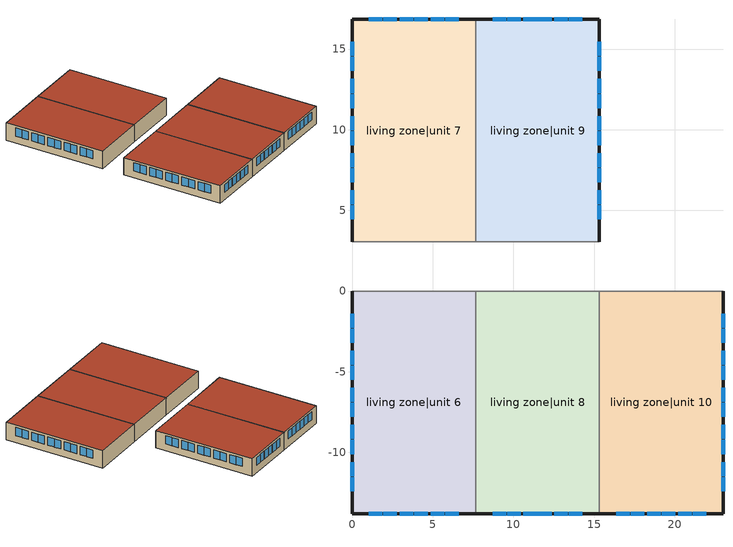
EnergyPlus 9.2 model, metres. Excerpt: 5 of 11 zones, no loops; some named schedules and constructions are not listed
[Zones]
living zone|unit 10
 floor to living zone|unit 5 (FloorFinUninsFin): 15.33,-13.8 15.33,0 22.99,0 22.99,-13.8 z2.44
 wall outside (WallExtInsFin): 15.33,-13.8 22.99,-13.8 22.99,0 z2.44:4.88
 wall adiabatic (WallIntFinUninsFin): 22.99,0 15.33,0 z2.44:4.88
 wall to living zone|unit 8 (WallIntFinUninsFin): 15.33,0 15.33,-13.8 z2.44:4.88
 window (WindowConstruction): 22.99,-12.4 22.99,-11.53 / 22.99,-2.27 22.99,-1.4 / 22.99,-11.47 22.99,-10.6 / 22.99,-10.1 22.99,-9.23 / 22.99,-9.17 22.99,-8.3 / 22.99,-7.8 22.99,-6.93 / 22.99,-6.87 22.99,-6 / 22.99,-5.5 22.99,-4.63 / 22.99,-4.57 22.99,-3.7 / 22.99,-3.2 22.99,-2.33 z3.41:4.57; 16.38,-13.8 17.21,-13.8 / 17.27,-13.8 18.11,-13.8 / 18.29,-13.8 19.13,-13.8 / 19.19,-13.8 20.03,-13.8 / 20.21,-13.8 21.05,-13.8 / 21.11,-13.8 21.94,-13.8 z3.46:4.57
 roof outside (RoofFinInsExt): 22.99,-13.8 22.99,0 15.33,0 15.33,-13.8 z4.88
living zone|unit 6
 floor to living zone (FloorFinUninsFin): 0,-13.8 0,0 7.66,0 7.66,-13.8 z2.44
 wall outside (WallExtInsFin): 0,0 0,-13.8 7.66,-13.8 z2.44:4.88
 wall adiabatic (WallIntFinUninsFin): 7.66,0 0,0 z2.44:4.88
 wall to living zone|unit 8 (WallIntFinUninsFin Reversed): 7.66,-13.8 7.66,0 z2.44:4.88
 window (WindowConstruction): 1.05,-13.8 1.89,-13.8 / 1.95,-13.8 2.78,-13.8 / 2.96,-13.8 3.8,-13.8 / 3.86,-13.8 4.7,-13.8 / 4.88,-13.8 5.72,-13.8 / 5.78,-13.8 6.62,-13.8 z3.46:4.57; 0,-1.4 0,-2.27 / 0,-11.53 0,-12.4 / 0,-2.33 0,-3.2 / 0,-3.7 0,-4.57 / 0,-4.63 0,-5.5 / 0,-6 0,-6.87 / 0,-6.93 0,-7.8 / 0,-8.3 0,-9.17 / 0,-9.23 0,-10.1 / 0,-10.6 0,-11.47 z3.41:4.57
 roof outside (RoofFinInsExt): 7.66,-13.8 7.66,0 0,0 0,-13.8 z4.88
living zone|unit 7
 floor to living zone|unit 2 (FloorFinUninsFin): 0,3.05 0,16.84 7.66,16.84 7.66,3.05 z2.44
 wall outside (WallExtInsFin): 7.66,16.84 0,16.84 0,3.05 z2.44:4.88
 wall to living zone|unit 9 (WallIntFinUninsFin Reversed): 7.66,3.05 7.66,16.84 z2.44:4.88
 wall adiabatic (WallIntFinUninsFin): 0,3.05 7.66,3.05 z2.44:4.88
 window (WindowConstruction): 0,15.44 0,14.57 / 0,5.32 0,4.45 / 0,14.51 0,13.64 / 0,13.15 0,12.28 / 0,12.21 0,11.34 / 0,10.85 0,9.98 / 0,9.92 0,9.04 / 0,8.55 0,7.68 / 0,7.62 0,6.75 / 0,6.25 0,5.38 z3.41:4.57; 6.62,16.84 5.78,16.84 / 5.72,16.84 4.88,16.84 / 4.7,16.84 3.86,16.84 / 3.8,16.84 2.96,16.84 / 2.78,16.84 1.95,16.84 / 1.89,16.84 1.05,16.84 z3.46:4.57
 roof outside (RoofFinInsExt): 7.66,3.05 7.66,16.84 0,16.84 0,3.05 z4.88
living zone|unit 8
 floor to living zone|unit 3 (FloorFinUninsFin): 7.66,-13.8 7.66,0 15.33,0 15.33,-13.8 z2.44
 wall outside (WallExtInsFin): 7.66,-13.8 15.33,-13.8 z2.44:4.88
 wall adiabatic (WallIntFinUninsFin): 15.33,0 7.66,0 z2.44:4.88
 window (WindowConstruction): 8.71,-13.8 9.55,-13.8 / 9.61,-13.8 10.45,-13.8 / 10.63,-13.8 11.47,-13.8 / 11.53,-13.8 12.36,-13.8 / 12.54,-13.8 13.38,-13.8 / 13.44,-13.8 14.28,-13.8 z3.46:4.57
 roof outside (RoofFinInsExt): 15.33,-13.8 15.33,0 7.66,0 7.66,-13.8 z4.88
living zone|unit 9
 floor to living zone|unit 4 (FloorFinUninsFin): 7.66,3.05 7.66,16.84 15.33,16.84 15.33,3.05 z2.44
 wall outside (WallExtInsFin): 15.33,3.05 15.33,16.84 7.66,16.84 z2.44:4.88
 wall adiabatic (WallIntFinUninsFin): 7.66,3.05 15.33,3.05 z2.44:4.88
 window (WindowConstruction): 14.28,16.84 13.44,16.84 / 13.38,16.84 12.54,16.84 / 12.36,16.84 11.53,16.84 / 11.47,16.84 10.63,16.84 / 10.45,16.84 9.61,16.84 / 9.55,16.84 8.71,16.84 z3.46:4.57; 15.33,4.45 15.33,5.32 / 15.33,14.57 15.33,15.44 / 15.33,5.38 15.33,6.25 / 15.33,6.75 15.33,7.62 / 15.33,7.68 15.33,8.55 / 15.33,9.04 15.33,9.92 / 15.33,9.98 15.33,10.85 / 15.33,11.34 15.33,12.21 / 15.33,12.28 15.33,13.15 / 15.33,13.64 15.33,14.51 z3.41:4.57
 roof outside (RoofFinInsExt): 15.33,3.05 15.33,16.84 7.66,16.84 7.66,3.05 z4.88
[Schedule:Week:Daily]
res mv_6 range exhaust schedule Week Rule - May27-Jun2: res mv_6 range exhaust schedule allday5, res mv_6 range exhaust schedule allday5, res mv_6 range exhaust schedule allday5, res mv_6 range exhaust schedule allday5, res mv_6 range exhaust schedule allday5, res mv_6 range exhaust schedule allday6, res mv_6 range exhaust schedule allday6, Schedule Day 102, res mv_6 range exhaust schedule summer design, res mv_6 range exhaust schedule winter design, Schedule Day 102, Schedule Day 102
res mv_6 range exhaust schedule Week Rule - Jun3-Jun30: res mv_6 range exhaust schedule allday6, res mv_6 range exhaust schedule allday6, res mv_6 range exhaust schedule allday6, res mv_6 range exhaust schedule allday6, res mv_6 range exhaust schedule allday6, res mv_6 range exhaust schedule allday6, res mv_6 range exhaust schedule allday6, Schedule Day 102, res mv_6 range exhaust schedule summer design, res mv_6 range exhaust schedule winter design, Schedule Day 102, Schedule Day 102
res mv_6 range exhaust schedule Week Rule - Jul1-Jul28: res mv_6 range exhaust schedule allday7, res mv_6 range exhaust schedule allday7, res mv_6 range exhaust schedule allday7, res mv_6 range exhaust schedule allday7, res mv_6 range exhaust schedule allday7, res mv_6 range exhaust schedule allday7, res mv_6 range exhaust schedule allday7, Schedule Day 102, res mv_6 range exhaust schedule summer design, res mv_6 range exhaust schedule winter design, Schedule Day 102, Schedule Day 102
res mv_6 range exhaust schedule Week Rule - Jul29-Aug4: res mv_6 range exhaust schedule allday7, res mv_6 range exhaust schedule allday7, res mv_6 range exhaust schedule allday7, res mv_6 range exhaust schedule allday8, res mv_6 range exhaust schedule allday8, res mv_6 range exhaust schedule allday8, res mv_6 range exhaust schedule allday8, Schedule Day 102, res mv_6 range exhaust schedule summer design, res mv_6 range exhaust schedule winter design, Schedule Day 102, Schedule Day 102
res mv_6 range exhaust schedule Week Rule - Aug5-Aug25: res mv_6 range exhaust schedule allday8, res mv_6 range exhaust schedule allday8, res mv_6 range exhaust schedule allday8, res mv_6 range exhaust schedule allday8, res mv_6 range exhaust schedule allday8, res mv_6 range exhaust schedule allday8, res mv_6 range exhaust schedule allday8, Schedule Day 102, res mv_6 range exhaust schedule summer design, res mv_6 range exhaust schedule winter design, Schedule Day 102, Schedule Day 102
res mv_6 range exhaust schedule Week Rule - Aug26-Sep1: res mv_6 range exhaust schedule allday8, res mv_6 range exhaust schedule allday8, res mv_6 range exhaust schedule allday8, res mv_6 range exhaust schedule allday8, res mv_6 range exhaust schedule allday8, res mv_6 range exhaust schedule allday8, res mv_6 range exhaust schedule allday9, Schedule Day 102, res mv_6 range exhaust schedule summer design, res mv_6 range exhaust schedule winter design, Schedule Day 102, Schedule Day 102
res mv_6 range exhaust schedule Week Rule - Sep2-Sep29: res mv_6 range exhaust schedule allday9, res mv_6 range exhaust schedule allday9, res mv_6 range exhaust schedule allday9, res mv_6 range exhaust schedule allday9, res mv_6 range exhaust schedule allday9, res mv_6 range exhaust schedule allday9, res mv_6 range exhaust schedule allday9, Schedule Day 102, res mv_6 range exhaust schedule summer design, res mv_6 range exhaust schedule winter design, Schedule Day 102, Schedule Day 102
res mv_6 range exhaust schedule Week Rule - Sep30-Oct6: res mv_6 range exhaust schedule allday9, res mv_6 range exhaust schedule allday10, res mv_6 range exhaust schedule allday10, res mv_6 range exhaust schedule allday10, res mv_6 range exhaust schedule allday10, res mv_6 range exhaust schedule allday10, res mv_6 range exhaust schedule allday10, Schedule Day 102, res mv_6 range exhaust schedule summer design, res mv_6 range exhaust schedule winter design, Schedule Day 102, Schedule Day 102
res mv_6 range exhaust schedule Week Rule - Oct7-Oct27: res mv_6 range exhaust schedule allday10, res mv_6 range exhaust schedule allday10, res mv_6 range exhaust schedule allday10, res mv_6 range exhaust schedule allday10, res mv_6 range exhaust schedule allday10, res mv_6 range exhaust schedule allday10, res mv_6 range exhaust schedule allday10, Schedule Day 102, res mv_6 range exhaust schedule summer design, res mv_6 range exhaust schedule winter design, Schedule Day 102, Schedule Day 102
res mv_6 range exhaust schedule Week Rule - Oct28-Nov3: res mv_6 range exhaust schedule allday10, res mv_6 range exhaust schedule allday10, res mv_6 range exhaust schedule allday10, res mv_6 range exhaust schedule allday10, res mv_6 range exhaust schedule allday11, res mv_6 range exhaust schedule allday11, res mv_6 range exhaust schedule allday11, Schedule Day 102, res mv_6 range exhaust schedule summer design, res mv_6 range exhaust schedule winter design, Schedule Day 102, Schedule Day 102
res mv_6 range exhaust schedule Week Rule - Nov4-Nov24: res mv_6 range exhaust schedule allday11, res mv_6 range exhaust schedule allday11, res mv_6 range exhaust schedule allday11, res mv_6 range exhaust schedule allday11, res mv_6 range exhaust schedule allday11, res mv_6 range exhaust schedule allday11, res mv_6 range exhaust schedule allday11, Schedule Day 102, res mv_6 range exhaust schedule summer design, res mv_6 range exhaust schedule winter design, Schedule Day 102, Schedule Day 102
res mv_6 range exhaust schedule Week Rule - Nov25-Dec1: res mv_6 range exhaust schedule allday11, res mv_6 range exhaust schedule allday11, res mv_6 range exhaust schedule allday11, res mv_6 range exhaust schedule allday11, res mv_6 range exhaust schedule allday11, res mv_6 range exhaust schedule allday11, res mv_6 range exhaust schedule allday12, Schedule Day 102, res mv_6 range exhaust schedule summer design, res mv_6 range exhaust schedule winter design, Schedule Day 102, Schedule Day 102
res mv_6 range exhaust schedule Week Rule - Dec2-Dec31: res mv_6 range exhaust schedule allday12, res mv_6 range exhaust schedule allday12, res mv_6 range exhaust schedule allday12, res mv_6 range exhaust schedule allday12, res mv_6 range exhaust schedule allday12, res mv_6 range exhaust schedule allday12, res mv_6 range exhaust schedule allday12, Schedule Day 102, res mv_6 range exhaust schedule summer design, res mv_6 range exhaust schedule winter design, Schedule Day 102, Schedule Day 102
res mv_7 bath exhaust schedule Week Rule - Jan1-Jan6: Schedule Day 109, res mv_7 bath exhaust schedule allday1, res mv_7 bath exhaust schedule allday1, res mv_7 bath exhaust schedule allday1, res mv_7 bath exhaust schedule allday1, res mv_7 bath exhaust schedule allday1, res mv_7 bath exhaust schedule allday1, Schedule Day 109, res mv_7 bath exhaust schedule summer design, res mv_7 bath exhaust schedule winter design, Schedule Day 109, Schedule Day 109
res mv_7 bath exhaust schedule Week Rule - Jan7-Jan27: res mv_7 bath exhaust schedule allday1, res mv_7 bath exhaust schedule allday1, res mv_7 bath exhaust schedule allday1, res mv_7 bath exhaust schedule allday1, res mv_7 bath exhaust schedule allday1, res mv_7 bath exhaust schedule allday1, res mv_7 bath exhaust schedule allday1, Schedule Day 109, res mv_7 bath exhaust schedule summer design, res mv_7 bath exhaust schedule winter design, Schedule Day 109, Schedule Day 109
res mv_7 bath exhaust schedule Week Rule - Jan28-Feb3: res mv_7 bath exhaust schedule allday1, res mv_7 bath exhaust schedule allday1, res mv_7 bath exhaust schedule allday1, res mv_7 bath exhaust schedule allday1, res mv_7 bath exhaust schedule allday2, res mv_7 bath exhaust schedule allday2, res mv_7 bath exhaust schedule allday2, Schedule Day 109, res mv_7 bath exhaust schedule summer design, res mv_7 bath exhaust schedule winter design, Schedule Day 109, Schedule Day 109
res mv_7 bath exhaust schedule Week Rule - Feb4-Feb24: res mv_7 bath exhaust schedule allday2, res mv_7 bath exhaust schedule allday2, res mv_7 bath exhaust schedule allday2, res mv_7 bath exhaust schedule allday2, res mv_7 bath exhaust schedule allday2, res mv_7 bath exhaust schedule allday2, res mv_7 bath exhaust schedule allday2, Schedule Day 109, res mv_7 bath exhaust schedule summer design, res mv_7 bath exhaust schedule winter design, Schedule Day 109, Schedule Day 109
res mv_7 bath exhaust schedule Week Rule - Feb25-Mar3: res mv_7 bath exhaust schedule allday2, res mv_7 bath exhaust schedule allday2, res mv_7 bath exhaust schedule allday2, res mv_7 bath exhaust schedule allday2, res mv_7 bath exhaust schedule allday3, res mv_7 bath exhaust schedule allday3, res mv_7 bath exhaust schedule allday3, Schedule Day 109, res mv_7 bath exhaust schedule summer design, res mv_7 bath exhaust schedule winter design, Schedule Day 109, Schedule Day 109
res mv_7 bath exhaust schedule Week Rule - Mar4-Mar31: res mv_7 bath exhaust schedule allday3, res mv_7 bath exhaust schedule allday3, res mv_7 bath exhaust schedule allday3, res mv_7 bath exhaust schedule allday3, res mv_7 bath exhaust schedule allday3, res mv_7 bath exhaust schedule allday3, res mv_7 bath exhaust schedule allday3, Schedule Day 109, res mv_7 bath exhaust schedule summer design, res mv_7 bath exhaust schedule winter design, Schedule Day 109, Schedule Day 109
res mv_7 bath exhaust schedule Week Rule - Apr1-Apr28: res mv_7 bath exhaust schedule allday4, res mv_7 bath exhaust schedule allday4, res mv_7 bath exhaust schedule allday4, res mv_7 bath exhaust schedule allday4, res mv_7 bath exhaust schedule allday4, res mv_7 bath exhaust schedule allday4, res mv_7 bath exhaust schedule allday4, Schedule Day 109, res mv_7 bath exhaust schedule summer design, res mv_7 bath exhaust schedule winter design, Schedule Day 109, Schedule Day 109
res mv_7 bath exhaust schedule Week Rule - Apr29-May5: res mv_7 bath exhaust schedule allday4, res mv_7 bath exhaust schedule allday4, res mv_7 bath exhaust schedule allday5, res mv_7 bath exhaust schedule allday5, res mv_7 bath exhaust schedule allday5, res mv_7 bath exhaust schedule allday5, res mv_7 bath exhaust schedule allday5, Schedule Day 109, res mv_7 bath exhaust schedule summer design, res mv_7 bath exhaust schedule winter design, Schedule Day 109, Schedule Day 109
res mv_7 bath exhaust schedule Week Rule - May6-May26: res mv_7 bath exhaust schedule allday5, res mv_7 bath exhaust schedule allday5, res mv_7 bath exhaust schedule allday5, res mv_7 bath exhaust schedule allday5, res mv_7 bath exhaust schedule allday5, res mv_7 bath exhaust schedule allday5, res mv_7 bath exhaust schedule allday5, Schedule Day 109, res mv_7 bath exhaust schedule summer design, res mv_7 bath exhaust schedule winter design, Schedule Day 109, Schedule Day 109
res mv_7 bath exhaust schedule Week Rule - May27-Jun2: res mv_7 bath exhaust schedule allday5, res mv_7 bath exhaust schedule allday5, res mv_7 bath exhaust schedule allday5, res mv_7 bath exhaust schedule allday5, res mv_7 bath exhaust schedule allday5, res mv_7 bath exhaust schedule allday6, res mv_7 bath exhaust schedule allday6, Schedule Day 109, res mv_7 bath exhaust schedule summer design, res mv_7 bath exhaust schedule winter design, Schedule Day 109, Schedule Day 109
res mv_7 bath exhaust schedule Week Rule - Jun3-Jun30: res mv_7 bath exhaust schedule allday6, res mv_7 bath exhaust schedule allday6, res mv_7 bath exhaust schedule allday6, res mv_7 bath exhaust schedule allday6, res mv_7 bath exhaust schedule allday6, res mv_7 bath exhaust schedule allday6, res mv_7 bath exhaust schedule allday6, Schedule Day 109, res mv_7 bath exhaust schedule summer design, res mv_7 bath exhaust schedule winter design, Schedule Day 109, Schedule Day 109
res mv_7 bath exhaust schedule Week Rule - Jul1-Jul28: res mv_7 bath exhaust schedule allday7, res mv_7 bath exhaust schedule allday7, res mv_7 bath exhaust schedule allday7, res mv_7 bath exhaust schedule allday7, res mv_7 bath exhaust schedule allday7, res mv_7 bath exhaust schedule allday7, res mv_7 bath exhaust schedule allday7, Schedule Day 109, res mv_7 bath exhaust schedule summer design, res mv_7 bath exhaust schedule winter design, Schedule Day 109, Schedule Day 109
res mv_7 bath exhaust schedule Week Rule - Jul29-Aug4: res mv_7 bath exhaust schedule allday7, res mv_7 bath exhaust schedule allday7, res mv_7 bath exhaust schedule allday7, res mv_7 bath exhaust schedule allday8, res mv_7 bath exhaust schedule allday8, res mv_7 bath exhaust schedule allday8, res mv_7 bath exhaust schedule allday8, Schedule Day 109, res mv_7 bath exhaust schedule summer design, res mv_7 bath exhaust schedule winter design, Schedule Day 109, Schedule Day 109
res mv_7 bath exhaust schedule Week Rule - Aug5-Aug25: res mv_7 bath exhaust schedule allday8, res mv_7 bath exhaust schedule allday8, res mv_7 bath exhaust schedule allday8, res mv_7 bath exhaust schedule allday8, res mv_7 bath exhaust schedule allday8, res mv_7 bath exhaust schedule allday8, res mv_7 bath exhaust schedule allday8, Schedule Day 109, res mv_7 bath exhaust schedule summer design, res mv_7 bath exhaust schedule winter design, Schedule Day 109, Schedule Day 109
res mv_7 bath exhaust schedule Week Rule - Aug26-Sep1: res mv_7 bath exhaust schedule allday8, res mv_7 bath exhaust schedule allday8, res mv_7 bath exhaust schedule allday8, res mv_7 bath exhaust schedule allday8, res mv_7 bath exhaust schedule allday8, res mv_7 bath exhaust schedule allday8, res mv_7 bath exhaust schedule allday9, Schedule Day 109, res mv_7 bath exhaust schedule summer design, res mv_7 bath exhaust schedule winter design, Schedule Day 109, Schedule Day 109
res mv_7 bath exhaust schedule Week Rule - Sep2-Sep29: res mv_7 bath exhaust schedule allday9, res mv_7 bath exhaust schedule allday9, res mv_7 bath exhaust schedule allday9, res mv_7 bath exhaust schedule allday9, res mv_7 bath exhaust schedule allday9, res mv_7 bath exhaust schedule allday9, res mv_7 bath exhaust schedule allday9, Schedule Day 109, res mv_7 bath exhaust schedule summer design, res mv_7 bath exhaust schedule winter design, Schedule Day 109, Schedule Day 109
res mv_7 bath exhaust schedule Week Rule - Sep30-Oct6: res mv_7 bath exhaust schedule allday9, res mv_7 bath exhaust schedule allday10, res mv_7 bath exhaust schedule allday10, res mv_7 bath exhaust schedule allday10, res mv_7 bath exhaust schedule allday10, res mv_7 bath exhaust schedule allday10, res mv_7 bath exhaust schedule allday10, Schedule Day 109, res mv_7 bath exhaust schedule summer design, res mv_7 bath exhaust schedule winter design, Schedule Day 109, Schedule Day 109
res mv_7 bath exhaust schedule Week Rule - Oct7-Oct27: res mv_7 bath exhaust schedule allday10, res mv_7 bath exhaust schedule allday10, res mv_7 bath exhaust schedule allday10, res mv_7 bath exhaust schedule allday10, res mv_7 bath exhaust schedule allday10, res mv_7 bath exhaust schedule allday10, res mv_7 bath exhaust schedule allday10, Schedule Day 109, res mv_7 bath exhaust schedule summer design, res mv_7 bath exhaust schedule winter design, Schedule Day 109, Schedule Day 109
res mv_7 bath exhaust schedule Week Rule - Oct28-Nov3: res mv_7 bath exhaust schedule allday10, res mv_7 bath exhaust schedule allday10, res mv_7 bath exhaust schedule allday10, res mv_7 bath exhaust schedule allday10, res mv_7 bath exhaust schedule allday11, res mv_7 bath exhaust schedule allday11, res mv_7 bath exhaust schedule allday11, Schedule Day 109, res mv_7 bath exhaust schedule summer design, res mv_7 bath exhaust schedule winter design, Schedule Day 109, Schedule Day 109
res mv_7 bath exhaust schedule Week Rule - Nov4-Nov24: res mv_7 bath exhaust schedule allday11, res mv_7 bath exhaust schedule allday11, res mv_7 bath exhaust schedule allday11, res mv_7 bath exhaust schedule allday11, res mv_7 bath exhaust schedule allday11, res mv_7 bath exhaust schedule allday11, res mv_7 bath exhaust schedule allday11, Schedule Day 109, res mv_7 bath exhaust schedule summer design, res mv_7 bath exhaust schedule winter design, Schedule Day 109, Schedule Day 109
res mv_7 bath exhaust schedule Week Rule - Nov25-Dec1: res mv_7 bath exhaust schedule allday11, res mv_7 bath exhaust schedule allday11, res mv_7 bath exhaust schedule allday11, res mv_7 bath exhaust schedule allday11, res mv_7 bath exhaust schedule allday11, res mv_7 bath exhaust schedule allday11, res mv_7 bath exhaust schedule allday12, Schedule Day 109, res mv_7 bath exhaust schedule summer design, res mv_7 bath exhaust schedule winter design, Schedule Day 109, Schedule Day 109
res mv_7 bath exhaust schedule Week Rule - Dec2-Dec31: res mv_7 bath exhaust schedule allday12, res mv_7 bath exhaust schedule allday12, res mv_7 bath exhaust schedule allday12, res mv_7 bath exhaust schedule allday12, res mv_7 bath exhaust schedule allday12, res mv_7 bath exhaust schedule allday12, res mv_7 bath exhaust schedule allday12, Schedule Day 109, res mv_7 bath exhaust schedule summer design, res mv_7 bath exhaust schedule winter design, Schedule Day 109, Schedule Day 109
res mv_7 range exhaust schedule Week Rule - Jan1-Jan6: Schedule Day 108, res mv_7 range exhaust schedule allday1, res mv_7 range exhaust schedule allday1, res mv_7 range exhaust schedule allday1, res mv_7 range exhaust schedule allday1, res mv_7 range exhaust schedule allday1, res mv_7 range exhaust schedule allday1, Schedule Day 108, res mv_7 range exhaust schedule summer design, res mv_7 range exhaust schedule winter design, Schedule Day 108, Schedule Day 108
res mv_7 range exhaust schedule Week Rule - Jan7-Jan27: res mv_7 range exhaust schedule allday1, res mv_7 range exhaust schedule allday1, res mv_7 range exhaust schedule allday1, res mv_7 range exhaust schedule allday1, res mv_7 range exhaust schedule allday1, res mv_7 range exhaust schedule allday1, res mv_7 range exhaust schedule allday1, Schedule Day 108, res mv_7 range exhaust schedule summer design, res mv_7 range exhaust schedule winter design, Schedule Day 108, Schedule Day 108
res mv_7 range exhaust schedule Week Rule - Jan28-Feb3: res mv_7 range exhaust schedule allday1, res mv_7 range exhaust schedule allday1, res mv_7 range exhaust schedule allday1, res mv_7 range exhaust schedule allday1, res mv_7 range exhaust schedule allday2, res mv_7 range exhaust schedule allday2, res mv_7 range exhaust schedule allday2, Schedule Day 108, res mv_7 range exhaust schedule summer design, res mv_7 range exhaust schedule winter design, Schedule Day 108, Schedule Day 108
res mv_7 range exhaust schedule Week Rule - Feb4-Feb24: res mv_7 range exhaust schedule allday2, res mv_7 range exhaust schedule allday2, res mv_7 range exhaust schedule allday2, res mv_7 range exhaust schedule allday2, res mv_7 range exhaust schedule allday2, res mv_7 range exhaust schedule allday2, res mv_7 range exhaust schedule allday2, Schedule Day 108, res mv_7 range exhaust schedule summer design, res mv_7 range exhaust schedule winter design, Schedule Day 108, Schedule Day 108
res mv_7 range exhaust schedule Week Rule - Feb25-Mar3: res mv_7 range exhaust schedule allday2, res mv_7 range exhaust schedule allday2, res mv_7 range exhaust schedule allday2, res mv_7 range exhaust schedule allday2, res mv_7 range exhaust schedule allday3, res mv_7 range exhaust schedule allday3, res mv_7 range exhaust schedule allday3, Schedule Day 108, res mv_7 range exhaust schedule summer design, res mv_7 range exhaust schedule winter design, Schedule Day 108, Schedule Day 108
res mv_7 range exhaust schedule Week Rule - Mar4-Mar31: res mv_7 range exhaust schedule allday3, res mv_7 range exhaust schedule allday3, res mv_7 range exhaust schedule allday3, res mv_7 range exhaust schedule allday3, res mv_7 range exhaust schedule allday3, res mv_7 range exhaust schedule allday3, res mv_7 range exhaust schedule allday3, Schedule Day 108, res mv_7 range exhaust schedule summer design, res mv_7 range exhaust schedule winter design, Schedule Day 108, Schedule Day 108
res mv_7 range exhaust schedule Week Rule - Apr1-Apr28: res mv_7 range exhaust schedule allday4, res mv_7 range exhaust schedule allday4, res mv_7 range exhaust schedule allday4, res mv_7 range exhaust schedule allday4, res mv_7 range exhaust schedule allday4, res mv_7 range exhaust schedule allday4, res mv_7 range exhaust schedule allday4, Schedule Day 108, res mv_7 range exhaust schedule summer design, res mv_7 range exhaust schedule winter design, Schedule Day 108, Schedule Day 108
res mv_7 range exhaust schedule Week Rule - Apr29-May5: res mv_7 range exhaust schedule allday4, res mv_7 range exhaust schedule allday4, res mv_7 range exhaust schedule allday5, res mv_7 range exhaust schedule allday5, res mv_7 range exhaust schedule allday5, res mv_7 range exhaust schedule allday5, res mv_7 range exhaust schedule allday5, Schedule Day 108, res mv_7 range exhaust schedule summer design, res mv_7 range exhaust schedule winter design, Schedule Day 108, Schedule Day 108
res mv_7 range exhaust schedule Week Rule - May6-May26: res mv_7 range exhaust schedule allday5, res mv_7 range exhaust schedule allday5, res mv_7 range exhaust schedule allday5, res mv_7 range exhaust schedule allday5, res mv_7 range exhaust schedule allday5, res mv_7 range exhaust schedule allday5, res mv_7 range exhaust schedule allday5, Schedule Day 108, res mv_7 range exhaust schedule summer design, res mv_7 range exhaust schedule winter design, Schedule Day 108, Schedule Day 108
res mv_7 range exhaust schedule Week Rule - May27-Jun2: res mv_7 range exhaust schedule allday5, res mv_7 range exhaust schedule allday5, res mv_7 range exhaust schedule allday5, res mv_7 range exhaust schedule allday5, res mv_7 range exhaust schedule allday5, res mv_7 range exhaust schedule allday6, res mv_7 range exhaust schedule allday6, Schedule Day 108, res mv_7 range exhaust schedule summer design, res mv_7 range exhaust schedule winter design, Schedule Day 108, Schedule Day 108
res mv_7 range exhaust schedule Week Rule - Jun3-Jun30: res mv_7 range exhaust schedule allday6, res mv_7 range exhaust schedule allday6, res mv_7 range exhaust schedule allday6, res mv_7 range exhaust schedule allday6, res mv_7 range exhaust schedule allday6, res mv_7 range exhaust schedule allday6, res mv_7 range exhaust schedule allday6, Schedule Day 108, res mv_7 range exhaust schedule summer design, res mv_7 range exhaust schedule winter design, Schedule Day 108, Schedule Day 108
res mv_7 range exhaust schedule Week Rule - Jul1-Jul28: res mv_7 range exhaust schedule allday7, res mv_7 range exhaust schedule allday7, res mv_7 range exhaust schedule allday7, res mv_7 range exhaust schedule allday7, res mv_7 range exhaust schedule allday7, res mv_7 range exhaust schedule allday7, res mv_7 range exhaust schedule allday7, Schedule Day 108, res mv_7 range exhaust schedule summer design, res mv_7 range exhaust schedule winter design, Schedule Day 108, Schedule Day 108
res mv_7 range exhaust schedule Week Rule - Jul29-Aug4: res mv_7 range exhaust schedule allday7, res mv_7 range exhaust schedule allday7, res mv_7 range exhaust schedule allday7, res mv_7 range exhaust schedule allday8, res mv_7 range exhaust schedule allday8, res mv_7 range exhaust schedule allday8, res mv_7 range exhaust schedule allday8, Schedule Day 108, res mv_7 range exhaust schedule summer design, res mv_7 range exhaust schedule winter design, Schedule Day 108, Schedule Day 108
res mv_7 range exhaust schedule Week Rule - Aug5-Aug25: res mv_7 range exhaust schedule allday8, res mv_7 range exhaust schedule allday8, res mv_7 range exhaust schedule allday8, res mv_7 range exhaust schedule allday8, res mv_7 range exhaust schedule allday8, res mv_7 range exhaust schedule allday8, res mv_7 range exhaust schedule allday8, Schedule Day 108, res mv_7 range exhaust schedule summer design, res mv_7 range exhaust schedule winter design, Schedule Day 108, Schedule Day 108
res mv_7 range exhaust schedule Week Rule - Aug26-Sep1: res mv_7 range exhaust schedule allday8, res mv_7 range exhaust schedule allday8, res mv_7 range exhaust schedule allday8, res mv_7 range exhaust schedule allday8, res mv_7 range exhaust schedule allday8, res mv_7 range exhaust schedule allday8, res mv_7 range exhaust schedule allday9, Schedule Day 108, res mv_7 range exhaust schedule summer design, res mv_7 range exhaust schedule winter design, Schedule Day 108, Schedule Day 108
res mv_7 range exhaust schedule Week Rule - Sep2-Sep29: res mv_7 range exhaust schedule allday9, res mv_7 range exhaust schedule allday9, res mv_7 range exhaust schedule allday9, res mv_7 range exhaust schedule allday9, res mv_7 range exhaust schedule allday9, res mv_7 range exhaust schedule allday9, res mv_7 range exhaust schedule allday9, Schedule Day 108, res mv_7 range exhaust schedule summer design, res mv_7 range exhaust schedule winter design, Schedule Day 108, Schedule Day 108
res mv_7 range exhaust schedule Week Rule - Sep30-Oct6: res mv_7 range exhaust schedule allday9, res mv_7 range exhaust schedule allday10, res mv_7 range exhaust schedule allday10, res mv_7 range exhaust schedule allday10, res mv_7 range exhaust schedule allday10, res mv_7 range exhaust schedule allday10, res mv_7 range exhaust schedule allday10, Schedule Day 108, res mv_7 range exhaust schedule summer design, res mv_7 range exhaust schedule winter design, Schedule Day 108, Schedule Day 108
res mv_7 range exhaust schedule Week Rule - Oct7-Oct27: res mv_7 range exhaust schedule allday10, res mv_7 range exhaust schedule allday10, res mv_7 range exhaust schedule allday10, res mv_7 range exhaust schedule allday10, res mv_7 range exhaust schedule allday10, res mv_7 range exhaust schedule allday10, res mv_7 range exhaust schedule allday10, Schedule Day 108, res mv_7 range exhaust schedule summer design, res mv_7 range exhaust schedule winter design, Schedule Day 108, Schedule Day 108
res mv_7 range exhaust schedule Week Rule - Oct28-Nov3: res mv_7 range exhaust schedule allday10, res mv_7 range exhaust schedule allday10, res mv_7 range exhaust schedule allday10, res mv_7 range exhaust schedule allday10, res mv_7 range exhaust schedule allday11, res mv_7 range exhaust schedule allday11, res mv_7 range exhaust schedule allday11, Schedule Day 108, res mv_7 range exhaust schedule summer design, res mv_7 range exhaust schedule winter design, Schedule Day 108, Schedule Day 108
res mv_7 range exhaust schedule Week Rule - Nov4-Nov24: res mv_7 range exhaust schedule allday11, res mv_7 range exhaust schedule allday11, res mv_7 range exhaust schedule allday11, res mv_7 range exhaust schedule allday11, res mv_7 range exhaust schedule allday11, res mv_7 range exhaust schedule allday11, res mv_7 range exhaust schedule allday11, Schedule Day 108, res mv_7 range exhaust schedule summer design, res mv_7 range exhaust schedule winter design, Schedule Day 108, Schedule Day 108
res mv_7 range exhaust schedule Week Rule - Nov25-Dec1: res mv_7 range exhaust schedule allday11, res mv_7 range exhaust schedule allday11, res mv_7 range exhaust schedule allday11, res mv_7 range exhaust schedule allday11, res mv_7 range exhaust schedule allday11, res mv_7 range exhaust schedule allday11, res mv_7 range exhaust schedule allday12, Schedule Day 108, res mv_7 range exhaust schedule summer design, res mv_7 range exhaust schedule winter design, Schedule Day 108, Schedule Day 108
res mv_7 range exhaust schedule Week Rule - Dec2-Dec31: res mv_7 range exhaust schedule allday12, res mv_7 range exhaust schedule allday12, res mv_7 range exhaust schedule allday12, res mv_7 range exhaust schedule allday12, res mv_7 range exhaust schedule allday12, res mv_7 range exhaust schedule allday12, res mv_7 range exhaust schedule allday12, Schedule Day 108, res mv_7 range exhaust schedule summer design, res mv_7 range exhaust schedule winter design, Schedule Day 108, Schedule Day 108
res mv_8 bath exhaust schedule Week Rule - Jan1-Jan6: Schedule Day 115, res mv_8 bath exhaust schedule allday1, res mv_8 bath exhaust schedule allday1, res mv_8 bath exhaust schedule allday1, res mv_8 bath exhaust schedule allday1, res mv_8 bath exhaust schedule allday1, res mv_8 bath exhaust schedule allday1, Schedule Day 115, res mv_8 bath exhaust schedule summer design, res mv_8 bath exhaust schedule winter design, Schedule Day 115, Schedule Day 115
res mv_8 bath exhaust schedule Week Rule - Jan7-Jan27: res mv_8 bath exhaust schedule allday1, res mv_8 bath exhaust schedule allday1, res mv_8 bath exhaust schedule allday1, res mv_8 bath exhaust schedule allday1, res mv_8 bath exhaust schedule allday1, res mv_8 bath exhaust schedule allday1, res mv_8 bath exhaust schedule allday1, Schedule Day 115, res mv_8 bath exhaust schedule summer design, res mv_8 bath exhaust schedule winter design, Schedule Day 115, Schedule Day 115
res mv_8 bath exhaust schedule Week Rule - Jan28-Feb3: res mv_8 bath exhaust schedule allday1, res mv_8 bath exhaust schedule allday1, res mv_8 bath exhaust schedule allday1, res mv_8 bath exhaust schedule allday1, res mv_8 bath exhaust schedule allday2, res mv_8 bath exhaust schedule allday2, res mv_8 bath exhaust schedule allday2, Schedule Day 115, res mv_8 bath exhaust schedule summer design, res mv_8 bath exhaust schedule winter design, Schedule Day 115, Schedule Day 115
res mv_8 bath exhaust schedule Week Rule - Feb4-Feb24: res mv_8 bath exhaust schedule allday2, res mv_8 bath exhaust schedule allday2, res mv_8 bath exhaust schedule allday2, res mv_8 bath exhaust schedule allday2, res mv_8 bath exhaust schedule allday2, res mv_8 bath exhaust schedule allday2, res mv_8 bath exhaust schedule allday2, Schedule Day 115, res mv_8 bath exhaust schedule summer design, res mv_8 bath exhaust schedule winter design, Schedule Day 115, Schedule Day 115
res mv_8 bath exhaust schedule Week Rule - Feb25-Mar3: res mv_8 bath exhaust schedule allday2, res mv_8 bath exhaust schedule allday2, res mv_8 bath exhaust schedule allday2, res mv_8 bath exhaust schedule allday2, res mv_8 bath exhaust schedule allday3, res mv_8 bath exhaust schedule allday3, res mv_8 bath exhaust schedule allday3, Schedule Day 115, res mv_8 bath exhaust schedule summer design, res mv_8 bath exhaust schedule winter design, Schedule Day 115, Schedule Day 115
res mv_8 bath exhaust schedule Week Rule - Mar4-Mar31: res mv_8 bath exhaust schedule allday3, res mv_8 bath exhaust schedule allday3, res mv_8 bath exhaust schedule allday3, res mv_8 bath exhaust schedule allday3, res mv_8 bath exhaust schedule allday3, res mv_8 bath exhaust schedule allday3, res mv_8 bath exhaust schedule allday3, Schedule Day 115, res mv_8 bath exhaust schedule summer design, res mv_8 bath exhaust schedule winter design, Schedule Day 115, Schedule Day 115
res mv_8 bath exhaust schedule Week Rule - Apr1-Apr28: res mv_8 bath exhaust schedule allday4, res mv_8 bath exhaust schedule allday4, res mv_8 bath exhaust schedule allday4, res mv_8 bath exhaust schedule allday4, res mv_8 bath exhaust schedule allday4, res mv_8 bath exhaust schedule allday4, res mv_8 bath exhaust schedule allday4, Schedule Day 115, res mv_8 bath exhaust schedule summer design, res mv_8 bath exhaust schedule winter design, Schedule Day 115, Schedule Day 115
res mv_8 bath exhaust schedule Week Rule - Apr29-May5: res mv_8 bath exhaust schedule allday4, res mv_8 bath exhaust schedule allday4, res mv_8 bath exhaust schedule allday5, res mv_8 bath exhaust schedule allday5, res mv_8 bath exhaust schedule allday5, res mv_8 bath exhaust schedule allday5, res mv_8 bath exhaust schedule allday5, Schedule Day 115, res mv_8 bath exhaust schedule summer design, res mv_8 bath exhaust schedule winter design, Schedule Day 115, Schedule Day 115
res mv_8 bath exhaust schedule Week Rule - May6-May26: res mv_8 bath exhaust schedule allday5, res mv_8 bath exhaust schedule allday5, res mv_8 bath exhaust schedule allday5, res mv_8 bath exhaust schedule allday5, res mv_8 bath exhaust schedule allday5, res mv_8 bath exhaust schedule allday5, res mv_8 bath exhaust schedule allday5, Schedule Day 115, res mv_8 bath exhaust schedule summer design, res mv_8 bath exhaust schedule winter design, Schedule Day 115, Schedule Day 115
res mv_8 bath exhaust schedule Week Rule - May27-Jun2: res mv_8 bath exhaust schedule allday5, res mv_8 bath exhaust schedule allday5, res mv_8 bath exhaust schedule allday5, res mv_8 bath exhaust schedule allday5, res mv_8 bath exhaust schedule allday5, res mv_8 bath exhaust schedule allday6, res mv_8 bath exhaust schedule allday6, Schedule Day 115, res mv_8 bath exhaust schedule summer design, res mv_8 bath exhaust schedule winter design, Schedule Day 115, Schedule Day 115
res mv_8 bath exhaust schedule Week Rule - Jun3-Jun30: res mv_8 bath exhaust schedule allday6, res mv_8 bath exhaust schedule allday6, res mv_8 bath exhaust schedule allday6, res mv_8 bath exhaust schedule allday6, res mv_8 bath exhaust schedule allday6, res mv_8 bath exhaust schedule allday6, res mv_8 bath exhaust schedule allday6, Schedule Day 115, res mv_8 bath exhaust schedule summer design, res mv_8 bath exhaust schedule winter design, Schedule Day 115, Schedule Day 115
res mv_8 bath exhaust schedule Week Rule - Jul1-Jul28: res mv_8 bath exhaust schedule allday7, res mv_8 bath exhaust schedule allday7, res mv_8 bath exhaust schedule allday7, res mv_8 bath exhaust schedule allday7, res mv_8 bath exhaust schedule allday7, res mv_8 bath exhaust schedule allday7, res mv_8 bath exhaust schedule allday7, Schedule Day 115, res mv_8 bath exhaust schedule summer design, res mv_8 bath exhaust schedule winter design, Schedule Day 115, Schedule Day 115
res mv_8 bath exhaust schedule Week Rule - Jul29-Aug4: res mv_8 bath exhaust schedule allday7, res mv_8 bath exhaust schedule allday7, res mv_8 bath exhaust schedule allday7, res mv_8 bath exhaust schedule allday8, res mv_8 bath exhaust schedule allday8, res mv_8 bath exhaust schedule allday8, res mv_8 bath exhaust schedule allday8, Schedule Day 115, res mv_8 bath exhaust schedule summer design, res mv_8 bath exhaust schedule winter design, Schedule Day 115, Schedule Day 115
res mv_8 bath exhaust schedule Week Rule - Aug5-Aug25: res mv_8 bath exhaust schedule allday8, res mv_8 bath exhaust schedule allday8, res mv_8 bath exhaust schedule allday8, res mv_8 bath exhaust schedule allday8, res mv_8 bath exhaust schedule allday8, res mv_8 bath exhaust schedule allday8, res mv_8 bath exhaust schedule allday8, Schedule Day 115, res mv_8 bath exhaust schedule summer design, res mv_8 bath exhaust schedule winter design, Schedule Day 115, Schedule Day 115
res mv_8 bath exhaust schedule Week Rule - Aug26-Sep1: res mv_8 bath exhaust schedule allday8, res mv_8 bath exhaust schedule allday8, res mv_8 bath exhaust schedule allday8, res mv_8 bath exhaust schedule allday8, res mv_8 bath exhaust schedule allday8, res mv_8 bath exhaust schedule allday8, res mv_8 bath exhaust schedule allday9, Schedule Day 115, res mv_8 bath exhaust schedule summer design, res mv_8 bath exhaust schedule winter design, Schedule Day 115, Schedule Day 115
res mv_8 bath exhaust schedule Week Rule - Sep2-Sep29: res mv_8 bath exhaust schedule allday9, res mv_8 bath exhaust schedule allday9, res mv_8 bath exhaust schedule allday9, res mv_8 bath exhaust schedule allday9, res mv_8 bath exhaust schedule allday9, res mv_8 bath exhaust schedule allday9, res mv_8 bath exhaust schedule allday9, Schedule Day 115, res mv_8 bath exhaust schedule summer design, res mv_8 bath exhaust schedule winter design, Schedule Day 115, Schedule Day 115
res mv_8 bath exhaust schedule Week Rule - Sep30-Oct6: res mv_8 bath exhaust schedule allday9, res mv_8 bath exhaust schedule allday10, res mv_8 bath exhaust schedule allday10, res mv_8 bath exhaust schedule allday10, res mv_8 bath exhaust schedule allday10, res mv_8 bath exhaust schedule allday10, res mv_8 bath exhaust schedule allday10, Schedule Day 115, res mv_8 bath exhaust schedule summer design, res mv_8 bath exhaust schedule winter design, Schedule Day 115, Schedule Day 115
res mv_8 bath exhaust schedule Week Rule - Oct7-Oct27: res mv_8 bath exhaust schedule allday10, res mv_8 bath exhaust schedule allday10, res mv_8 bath exhaust schedule allday10, res mv_8 bath exhaust schedule allday10, res mv_8 bath exhaust schedule allday10, res mv_8 bath exhaust schedule allday10, res mv_8 bath exhaust schedule allday10, Schedule Day 115, res mv_8 bath exhaust schedule summer design, res mv_8 bath exhaust schedule winter design, Schedule Day 115, Schedule Day 115
res mv_8 bath exhaust schedule Week Rule - Oct28-Nov3: res mv_8 bath exhaust schedule allday10, res mv_8 bath exhaust schedule allday10, res mv_8 bath exhaust schedule allday10, res mv_8 bath exhaust schedule allday10, res mv_8 bath exhaust schedule allday11, res mv_8 bath exhaust schedule allday11, res mv_8 bath exhaust schedule allday11, Schedule Day 115, res mv_8 bath exhaust schedule summer design, res mv_8 bath exhaust schedule winter design, Schedule Day 115, Schedule Day 115
res mv_8 bath exhaust schedule Week Rule - Nov4-Nov24: res mv_8 bath exhaust schedule allday11, res mv_8 bath exhaust schedule allday11, res mv_8 bath exhaust schedule allday11, res mv_8 bath exhaust schedule allday11, res mv_8 bath exhaust schedule allday11, res mv_8 bath exhaust schedule allday11, res mv_8 bath exhaust schedule allday11, Schedule Day 115, res mv_8 bath exhaust schedule summer design, res mv_8 bath exhaust schedule winter design, Schedule Day 115, Schedule Day 115
res mv_8 bath exhaust schedule Week Rule - Nov25-Dec1: res mv_8 bath exhaust schedule allday11, res mv_8 bath exhaust schedule allday11, res mv_8 bath exhaust schedule allday11, res mv_8 bath exhaust schedule allday11, res mv_8 bath exhaust schedule allday11, res mv_8 bath exhaust schedule allday11, res mv_8 bath exhaust schedule allday12, Schedule Day 115, res mv_8 bath exhaust schedule summer design, res mv_8 bath exhaust schedule winter design, Schedule Day 115, Schedule Day 115
res mv_8 bath exhaust schedule Week Rule - Dec2-Dec31: res mv_8 bath exhaust schedule allday12, res mv_8 bath exhaust schedule allday12, res mv_8 bath exhaust schedule allday12, res mv_8 bath exhaust schedule allday12, res mv_8 bath exhaust schedule allday12, res mv_8 bath exhaust schedule allday12, res mv_8 bath exhaust schedule allday12, Schedule Day 115, res mv_8 bath exhaust schedule summer design, res mv_8 bath exhaust schedule winter design, Schedule Day 115, Schedule Day 115
res mv_8 range exhaust schedule Week Rule - Jan1-Jan6: Schedule Day 114, res mv_8 range exhaust schedule allday1, res mv_8 range exhaust schedule allday1, res mv_8 range exhaust schedule allday1, res mv_8 range exhaust schedule allday1, res mv_8 range exhaust schedule allday1, res mv_8 range exhaust schedule allday1, Schedule Day 114, res mv_8 range exhaust schedule summer design, res mv_8 range exhaust schedule winter design, Schedule Day 114, Schedule Day 114
res mv_8 range exhaust schedule Week Rule - Jan7-Jan27: res mv_8 range exhaust schedule allday1, res mv_8 range exhaust schedule allday1, res mv_8 range exhaust schedule allday1, res mv_8 range exhaust schedule allday1, res mv_8 range exhaust schedule allday1, res mv_8 range exhaust schedule allday1, res mv_8 range exhaust schedule allday1, Schedule Day 114, res mv_8 range exhaust schedule summer design, res mv_8 range exhaust schedule winter design, Schedule Day 114, Schedule Day 114
res mv_8 range exhaust schedule Week Rule - Jan28-Feb3: res mv_8 range exhaust schedule allday1, res mv_8 range exhaust schedule allday1, res mv_8 range exhaust schedule allday1, res mv_8 range exhaust schedule allday1, res mv_8 range exhaust schedule allday2, res mv_8 range exhaust schedule allday2, res mv_8 range exhaust schedule allday2, Schedule Day 114, res mv_8 range exhaust schedule summer design, res mv_8 range exhaust schedule winter design, Schedule Day 114, Schedule Day 114
res mv_8 range exhaust schedule Week Rule - Feb4-Feb24: res mv_8 range exhaust schedule allday2, res mv_8 range exhaust schedule allday2, res mv_8 range exhaust schedule allday2, res mv_8 range exhaust schedule allday2, res mv_8 range exhaust schedule allday2, res mv_8 range exhaust schedule allday2, res mv_8 range exhaust schedule allday2, Schedule Day 114, res mv_8 range exhaust schedule summer design, res mv_8 range exhaust schedule winter design, Schedule Day 114, Schedule Day 114
res mv_8 range exhaust schedule Week Rule - Feb25-Mar3: res mv_8 range exhaust schedule allday2, res mv_8 range exhaust schedule allday2, res mv_8 range exhaust schedule allday2, res mv_8 range exhaust schedule allday2, res mv_8 range exhaust schedule allday3, res mv_8 range exhaust schedule allday3, res mv_8 range exhaust schedule allday3, Schedule Day 114, res mv_8 range exhaust schedule summer design, res mv_8 range exhaust schedule winter design, Schedule Day 114, Schedule Day 114
res mv_8 range exhaust schedule Week Rule - Mar4-Mar31: res mv_8 range exhaust schedule allday3, res mv_8 range exhaust schedule allday3, res mv_8 range exhaust schedule allday3, res mv_8 range exhaust schedule allday3, res mv_8 range exhaust schedule allday3, res mv_8 range exhaust schedule allday3, res mv_8 range exhaust schedule allday3, Schedule Day 114, res mv_8 range exhaust schedule summer design, res mv_8 range exhaust schedule winter design, Schedule Day 114, Schedule Day 114
res mv_8 range exhaust schedule Week Rule - Apr1-Apr28: res mv_8 range exhaust schedule allday4, res mv_8 range exhaust schedule allday4, res mv_8 range exhaust schedule allday4, res mv_8 range exhaust schedule allday4, res mv_8 range exhaust schedule allday4, res mv_8 range exhaust schedule allday4, res mv_8 range exhaust schedule allday4, Schedule Day 114, res mv_8 range exhaust schedule summer design, res mv_8 range exhaust schedule winter design, Schedule Day 114, Schedule Day 114
res mv_8 range exhaust schedule Week Rule - Apr29-May5: res mv_8 range exhaust schedule allday4, res mv_8 range exhaust schedule allday4, res mv_8 range exhaust schedule allday5, res mv_8 range exhaust schedule allday5, res mv_8 range exhaust schedule allday5, res mv_8 range exhaust schedule allday5, res mv_8 range exhaust schedule allday5, Schedule Day 114, res mv_8 range exhaust schedule summer design, res mv_8 range exhaust schedule winter design, Schedule Day 114, Schedule Day 114
res mv_8 range exhaust schedule Week Rule - May6-May26: res mv_8 range exhaust schedule allday5, res mv_8 range exhaust schedule allday5, res mv_8 range exhaust schedule allday5, res mv_8 range exhaust schedule allday5, res mv_8 range exhaust schedule allday5, res mv_8 range exhaust schedule allday5, res mv_8 range exhaust schedule allday5, Schedule Day 114, res mv_8 range exhaust schedule summer design, res mv_8 range exhaust schedule winter design, Schedule Day 114, Schedule Day 114
res mv_8 range exhaust schedule Week Rule - May27-Jun2: res mv_8 range exhaust schedule allday5, res mv_8 range exhaust schedule allday5, res mv_8 range exhaust schedule allday5, res mv_8 range exhaust schedule allday5, res mv_8 range exhaust schedule allday5, res mv_8 range exhaust schedule allday6, res mv_8 range exhaust schedule allday6, Schedule Day 114, res mv_8 range exhaust schedule summer design, res mv_8 range exhaust schedule winter design, Schedule Day 114, Schedule Day 114
res mv_8 range exhaust schedule Week Rule - Jun3-Jun30: res mv_8 range exhaust schedule allday6, res mv_8 range exhaust schedule allday6, res mv_8 range exhaust schedule allday6, res mv_8 range exhaust schedule allday6, res mv_8 range exhaust schedule allday6, res mv_8 range exhaust schedule allday6, res mv_8 range exhaust schedule allday6, Schedule Day 114, res mv_8 range exhaust schedule summer design, res mv_8 range exhaust schedule winter design, Schedule Day 114, Schedule Day 114
res mv_8 range exhaust schedule Week Rule - Jul1-Jul28: res mv_8 range exhaust schedule allday7, res mv_8 range exhaust schedule allday7, res mv_8 range exhaust schedule allday7, res mv_8 range exhaust schedule allday7, res mv_8 range exhaust schedule allday7, res mv_8 range exhaust schedule allday7, res mv_8 range exhaust schedule allday7, Schedule Day 114, res mv_8 range exhaust schedule summer design, res mv_8 range exhaust schedule winter design, Schedule Day 114, Schedule Day 114
res mv_8 range exhaust schedule Week Rule - Jul29-Aug4: res mv_8 range exhaust schedule allday7, res mv_8 range exhaust schedule allday7, res mv_8 range exhaust schedule allday7, res mv_8 range exhaust schedule allday8, res mv_8 range exhaust schedule allday8, res mv_8 range exhaust schedule allday8, res mv_8 range exhaust schedule allday8, Schedule Day 114, res mv_8 range exhaust schedule summer design, res mv_8 range exhaust schedule winter design, Schedule Day 114, Schedule Day 114
res mv_8 range exhaust schedule Week Rule - Aug5-Aug25: res mv_8 range exhaust schedule allday8, res mv_8 range exhaust schedule allday8, res mv_8 range exhaust schedule allday8, res mv_8 range exhaust schedule allday8, res mv_8 range exhaust schedule allday8, res mv_8 range exhaust schedule allday8, res mv_8 range exhaust schedule allday8, Schedule Day 114, res mv_8 range exhaust schedule summer design, res mv_8 range exhaust schedule winter design, Schedule Day 114, Schedule Day 114
res mv_8 range exhaust schedule Week Rule - Aug26-Sep1: res mv_8 range exhaust schedule allday8, res mv_8 range exhaust schedule allday8, res mv_8 range exhaust schedule allday8, res mv_8 range exhaust schedule allday8, res mv_8 range exhaust schedule allday8, res mv_8 range exhaust schedule allday8, res mv_8 range exhaust schedule allday9, Schedule Day 114, res mv_8 range exhaust schedule summer design, res mv_8 range exhaust schedule winter design, Schedule Day 114, Schedule Day 114
res mv_8 range exhaust schedule Week Rule - Sep2-Sep29: res mv_8 range exhaust schedule allday9, res mv_8 range exhaust schedule allday9, res mv_8 range exhaust schedule allday9, res mv_8 range exhaust schedule allday9, res mv_8 range exhaust schedule allday9, res mv_8 range exhaust schedule allday9, res mv_8 range exhaust schedule allday9, Schedule Day 114, res mv_8 range exhaust schedule summer design, res mv_8 range exhaust schedule winter design, Schedule Day 114, Schedule Day 114
res mv_8 range exhaust schedule Week Rule - Sep30-Oct6: res mv_8 range exhaust schedule allday9, res mv_8 range exhaust schedule allday10, res mv_8 range exhaust schedule allday10, res mv_8 range exhaust schedule allday10, res mv_8 range exhaust schedule allday10, res mv_8 range exhaust schedule allday10, res mv_8 range exhaust schedule allday10, Schedule Day 114, res mv_8 range exhaust schedule summer design, res mv_8 range exhaust schedule winter design, Schedule Day 114, Schedule Day 114
res mv_8 range exhaust schedule Week Rule - Oct7-Oct27: res mv_8 range exhaust schedule allday10, res mv_8 range exhaust schedule allday10, res mv_8 range exhaust schedule allday10, res mv_8 range exhaust schedule allday10, res mv_8 range exhaust schedule allday10, res mv_8 range exhaust schedule allday10, res mv_8 range exhaust schedule allday10, Schedule Day 114, res mv_8 range exhaust schedule summer design, res mv_8 range exhaust schedule winter design, Schedule Day 114, Schedule Day 114
res mv_8 range exhaust schedule Week Rule - Oct28-Nov3: res mv_8 range exhaust schedule allday10, res mv_8 range exhaust schedule allday10, res mv_8 range exhaust schedule allday10, res mv_8 range exhaust schedule allday10, res mv_8 range exhaust schedule allday11, res mv_8 range exhaust schedule allday11, res mv_8 range exhaust schedule allday11, Schedule Day 114, res mv_8 range exhaust schedule summer design, res mv_8 range exhaust schedule winter design, Schedule Day 114, Schedule Day 114
res mv_8 range exhaust schedule Week Rule - Nov4-Nov24: res mv_8 range exhaust schedule allday11, res mv_8 range exhaust schedule allday11, res mv_8 range exhaust schedule allday11, res mv_8 range exhaust schedule allday11, res mv_8 range exhaust schedule allday11, res mv_8 range exhaust schedule allday11, res mv_8 range exhaust schedule allday11, Schedule Day 114, res mv_8 range exhaust schedule summer design, res mv_8 range exhaust schedule winter design, Schedule Day 114, Schedule Day 114
res mv_8 range exhaust schedule Week Rule - Nov25-Dec1: res mv_8 range exhaust schedule allday11, res mv_8 range exhaust schedule allday11, res mv_8 range exhaust schedule allday11, res mv_8 range exhaust schedule allday11, res mv_8 range exhaust schedule allday11, res mv_8 range exhaust schedule allday11, res mv_8 range exhaust schedule allday12, Schedule Day 114, res mv_8 range exhaust schedule summer design, res mv_8 range exhaust schedule winter design, Schedule Day 114, Schedule Day 114
res mv_8 range exhaust schedule Week Rule - Dec2-Dec31: res mv_8 range exhaust schedule allday12, res mv_8 range exhaust schedule allday12, res mv_8 range exhaust schedule allday12, res mv_8 range exhaust schedule allday12, res mv_8 range exhaust schedule allday12, res mv_8 range exhaust schedule allday12, res mv_8 range exhaust schedule allday12, Schedule Day 114, res mv_8 range exhaust schedule summer design, res mv_8 range exhaust schedule winter design, Schedule Day 114, Schedule Day 114
res mv_9 bath exhaust schedule Week Rule - Jan1-Jan6: Schedule Day 121, res mv_9 bath exhaust schedule allday1, res mv_9 bath exhaust schedule allday1, res mv_9 bath exhaust schedule allday1, res mv_9 bath exhaust schedule allday1, res mv_9 bath exhaust schedule allday1, res mv_9 bath exhaust schedule allday1, Schedule Day 121, res mv_9 bath exhaust schedule summer design, res mv_9 bath exhaust schedule winter design, Schedule Day 121, Schedule Day 121
res mv_9 bath exhaust schedule Week Rule - Jan7-Jan27: res mv_9 bath exhaust schedule allday1, res mv_9 bath exhaust schedule allday1, res mv_9 bath exhaust schedule allday1, res mv_9 bath exhaust schedule allday1, res mv_9 bath exhaust schedule allday1, res mv_9 bath exhaust schedule allday1, res mv_9 bath exhaust schedule allday1, Schedule Day 121, res mv_9 bath exhaust schedule summer design, res mv_9 bath exhaust schedule winter design, Schedule Day 121, Schedule Day 121
res mv_9 bath exhaust schedule Week Rule - Jan28-Feb3: res mv_9 bath exhaust schedule allday1, res mv_9 bath exhaust schedule allday1, res mv_9 bath exhaust schedule allday1, res mv_9 bath exhaust schedule allday1, res mv_9 bath exhaust schedule allday2, res mv_9 bath exhaust schedule allday2, res mv_9 bath exhaust schedule allday2, Schedule Day 121, res mv_9 bath exhaust schedule summer design, res mv_9 bath exhaust schedule winter design, Schedule Day 121, Schedule Day 121
res mv_9 bath exhaust schedule Week Rule - Feb4-Feb24: res mv_9 bath exhaust schedule allday2, res mv_9 bath exhaust schedule allday2, res mv_9 bath exhaust schedule allday2, res mv_9 bath exhaust schedule allday2, res mv_9 bath exhaust schedule allday2, res mv_9 bath exhaust schedule allday2, res mv_9 bath exhaust schedule allday2, Schedule Day 121, res mv_9 bath exhaust schedule summer design, res mv_9 bath exhaust schedule winter design, Schedule Day 121, Schedule Day 121
res mv_9 bath exhaust schedule Week Rule - Feb25-Mar3: res mv_9 bath exhaust schedule allday2, res mv_9 bath exhaust schedule allday2, res mv_9 bath exhaust schedule allday2, res mv_9 bath exhaust schedule allday2, res mv_9 bath exhaust schedule allday3, res mv_9 bath exhaust schedule allday3, res mv_9 bath exhaust schedule allday3, Schedule Day 121, res mv_9 bath exhaust schedule summer design, res mv_9 bath exhaust schedule winter design, Schedule Day 121, Schedule Day 121
res mv_9 bath exhaust schedule Week Rule - Mar4-Mar31: res mv_9 bath exhaust schedule allday3, res mv_9 bath exhaust schedule allday3, res mv_9 bath exhaust schedule allday3, res mv_9 bath exhaust schedule allday3, res mv_9 bath exhaust schedule allday3, res mv_9 bath exhaust schedule allday3, res mv_9 bath exhaust schedule allday3, Schedule Day 121, res mv_9 bath exhaust schedule summer design, res mv_9 bath exhaust schedule winter design, Schedule Day 121, Schedule Day 121
res mv_9 bath exhaust schedule Week Rule - Apr1-Apr28: res mv_9 bath exhaust schedule allday4, res mv_9 bath exhaust schedule allday4, res mv_9 bath exhaust schedule allday4, res mv_9 bath exhaust schedule allday4, res mv_9 bath exhaust schedule allday4, res mv_9 bath exhaust schedule allday4, res mv_9 bath exhaust schedule allday4, Schedule Day 121, res mv_9 bath exhaust schedule summer design, res mv_9 bath exhaust schedule winter design, Schedule Day 121, Schedule Day 121
res mv_9 bath exhaust schedule Week Rule - Apr29-May5: res mv_9 bath exhaust schedule allday4, res mv_9 bath exhaust schedule allday4, res mv_9 bath exhaust schedule allday5, res mv_9 bath exhaust schedule allday5, res mv_9 bath exhaust schedule allday5, res mv_9 bath exhaust schedule allday5, res mv_9 bath exhaust schedule allday5, Schedule Day 121, res mv_9 bath exhaust schedule summer design, res mv_9 bath exhaust schedule winter design, Schedule Day 121, Schedule Day 121
res mv_9 bath exhaust schedule Week Rule - May6-May26: res mv_9 bath exhaust schedule allday5, res mv_9 bath exhaust schedule allday5, res mv_9 bath exhaust schedule allday5, res mv_9 bath exhaust schedule allday5, res mv_9 bath exhaust schedule allday5, res mv_9 bath exhaust schedule allday5, res mv_9 bath exhaust schedule allday5, Schedule Day 121, res mv_9 bath exhaust schedule summer design, res mv_9 bath exhaust schedule winter design, Schedule Day 121, Schedule Day 121
res mv_9 bath exhaust schedule Week Rule - May27-Jun2: res mv_9 bath exhaust schedule allday5, res mv_9 bath exhaust schedule allday5, res mv_9 bath exhaust schedule allday5, res mv_9 bath exhaust schedule allday5, res mv_9 bath exhaust schedule allday5, res mv_9 bath exhaust schedule allday6, res mv_9 bath exhaust schedule allday6, Schedule Day 121, res mv_9 bath exhaust schedule summer design, res mv_9 bath exhaust schedule winter design, Schedule Day 121, Schedule Day 121
res mv_9 bath exhaust schedule Week Rule - Jun3-Jun30: res mv_9 bath exhaust schedule allday6, res mv_9 bath exhaust schedule allday6, res mv_9 bath exhaust schedule allday6, res mv_9 bath exhaust schedule allday6, res mv_9 bath exhaust schedule allday6, res mv_9 bath exhaust schedule allday6, res mv_9 bath exhaust schedule allday6, Schedule Day 121, res mv_9 bath exhaust schedule summer design, res mv_9 bath exhaust schedule winter design, Schedule Day 121, Schedule Day 121
res mv_9 bath exhaust schedule Week Rule - Jul1-Jul28: res mv_9 bath exhaust schedule allday7, res mv_9 bath exhaust schedule allday7, res mv_9 bath exhaust schedule allday7, res mv_9 bath exhaust schedule allday7, res mv_9 bath exhaust schedule allday7, res mv_9 bath exhaust schedule allday7, res mv_9 bath exhaust schedule allday7, Schedule Day 121, res mv_9 bath exhaust schedule summer design, res mv_9 bath exhaust schedule winter design, Schedule Day 121, Schedule Day 121
res mv_9 bath exhaust schedule Week Rule - Jul29-Aug4: res mv_9 bath exhaust schedule allday7, res mv_9 bath exhaust schedule allday7, res mv_9 bath exhaust schedule allday7, res mv_9 bath exhaust schedule allday8, res mv_9 bath exhaust schedule allday8, res mv_9 bath exhaust schedule allday8, res mv_9 bath exhaust schedule allday8, Schedule Day 121, res mv_9 bath exhaust schedule summer design, res mv_9 bath exhaust schedule winter design, Schedule Day 121, Schedule Day 121
res mv_9 bath exhaust schedule Week Rule - Aug5-Aug25: res mv_9 bath exhaust schedule allday8, res mv_9 bath exhaust schedule allday8, res mv_9 bath exhaust schedule allday8, res mv_9 bath exhaust schedule allday8, res mv_9 bath exhaust schedule allday8, res mv_9 bath exhaust schedule allday8, res mv_9 bath exhaust schedule allday8, Schedule Day 121, res mv_9 bath exhaust schedule summer design, res mv_9 bath exhaust schedule winter design, Schedule Day 121, Schedule Day 121
res mv_9 bath exhaust schedule Week Rule - Aug26-Sep1: res mv_9 bath exhaust schedule allday8, res mv_9 bath exhaust schedule allday8, res mv_9 bath exhaust schedule allday8, res mv_9 bath exhaust schedule allday8, res mv_9 bath exhaust schedule allday8, res mv_9 bath exhaust schedule allday8, res mv_9 bath exhaust schedule allday9, Schedule Day 121, res mv_9 bath exhaust schedule summer design, res mv_9 bath exhaust schedule winter design, Schedule Day 121, Schedule Day 121
res mv_9 bath exhaust schedule Week Rule - Sep2-Sep29: res mv_9 bath exhaust schedule allday9, res mv_9 bath exhaust schedule allday9, res mv_9 bath exhaust schedule allday9, res mv_9 bath exhaust schedule allday9, res mv_9 bath exhaust schedule allday9, res mv_9 bath exhaust schedule allday9, res mv_9 bath exhaust schedule allday9, Schedule Day 121, res mv_9 bath exhaust schedule summer design, res mv_9 bath exhaust schedule winter design, Schedule Day 121, Schedule Day 121
